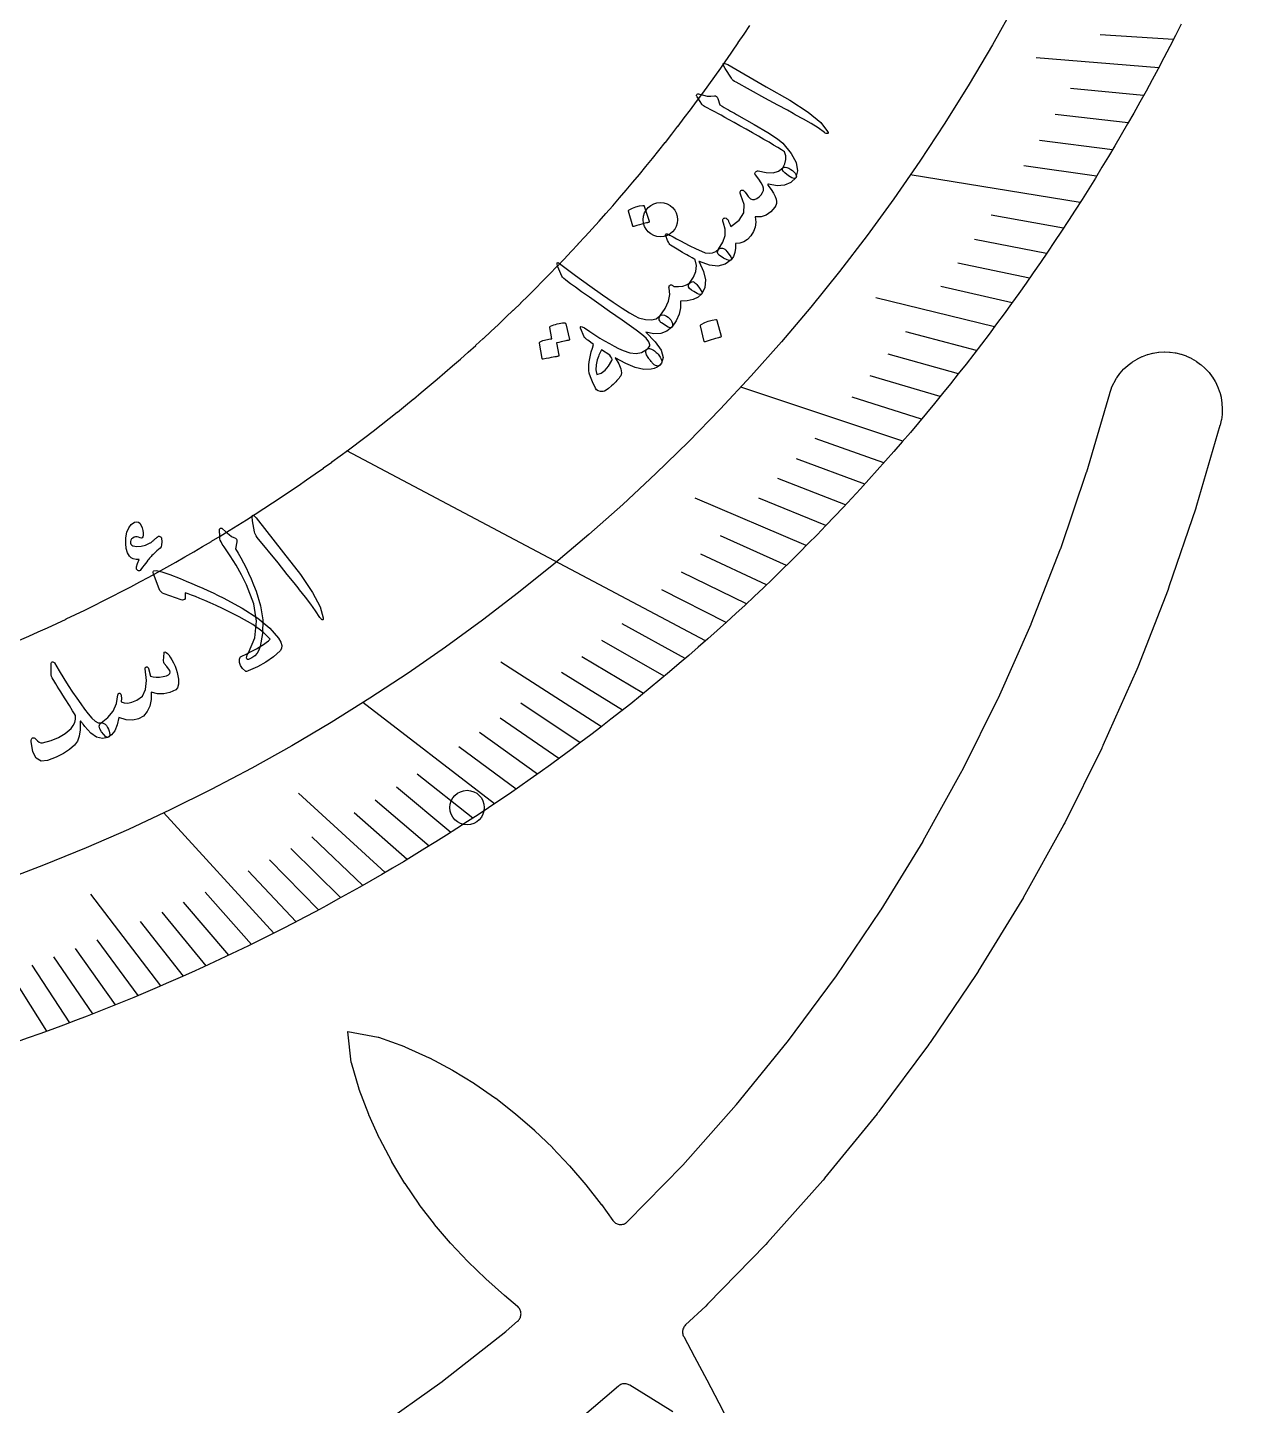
# Model space of a CAD drawing. Header units: millimetres. Extents: x -74 to 74, y -74 to 74.
# Drawn here: x 17.55 to 48.98, y -38.32 to -2.71 of the extents above; entities that cross this region are included whole.
import ezdxf

# ---------------------------------------------------------------- set-up
doc = ezdxf.new("R2010")
doc.units = ezdxf.units.MM
for name, color, linetype in [('CUT_INNER', 6, 'Continuous'), ('ENGRAVE', 7, 'Continuous'), ('ENGRAVE_FINE', 8, 'Continuous'), ('TEXT', 5, 'Continuous')]:
    doc.layers.add(name, color=color, linetype=linetype)

msp = doc.modelspace()

# ---------------------------------------------------------------- linework, layer by layer
at = {"layer": 'CUT_INNER'}
for points in [[(47.3703, -2.626), (47.2231, -2.9162), (47.0742, -3.2055), (46.9234, -3.4939), (46.7709, -3.7813), (46.6167, -4.0678), (46.4606, -4.3534), (46.3029, -4.638), (46.1433, -4.9216), (45.9821, -5.2042), (45.8191, -5.4859), (45.6544, -5.7665), (45.488, -6.0461), (45.3198, -6.3247), (45.15, -6.6023), (44.9784, -6.8788), (44.8052, -7.1543), (44.6303, -7.4286), (44.4536, -7.7019), (44.2754, -7.9742), (44.0954, -8.2453), (43.9138, -8.5153), (43.7305, -8.7842), (43.5456, -9.0519), (43.3591, -9.3186), (43.1709, -9.584), (42.9811, -9.8483), (42.7897, -10.1115), (42.5966, -10.3735), (42.402, -10.6342), (42.2058, -10.8938), (42.0079, -11.1522), (41.8085, -11.4093), (41.6075, -11.6652), (41.405, -11.9199), (41.2009, -12.1733), (40.9952, -12.4255), (40.788, -12.6764), (40.5793, -12.9261), (40.369, -13.1744), (40.1572, -13.4215), (39.9439, -13.6672), (39.7291, -13.9116), (39.5129, -14.1548), (39.2951, -14.3965), (39.0758, -14.637), (38.8551, -14.8761), (38.6329, -15.1138), (38.4092, -15.3502), (38.1841, -15.5851), (37.9576, -15.8187), (37.7296, -16.051), (37.5002, -16.2818), (37.2694, -16.5111), (37.0372, -16.7391), (36.8037, -16.9657), (36.5687, -17.1908), (36.3323, -17.4144), (36.0946, -17.6366), (35.8555, -17.8574), (35.6151, -18.0766), (35.3733, -18.2944), (35.1302, -18.5107), (34.8858, -18.7255), (34.64, -18.9388), (34.393, -19.1506), (34.1446, -19.3609), (33.895, -19.5696), (33.6441, -19.7769), (33.3919, -19.9825), (33.1385, -20.1866), (32.8838, -20.3892), (32.6279, -20.5902), (32.3708, -20.7896), (32.1124, -20.9874), (31.8529, -21.1837), (31.5921, -21.3783), (31.3301, -21.5714), (31.067, -21.7628), (30.8027, -21.9526), (30.5372, -22.1408), (30.2706, -22.3273), (30.0029, -22.5123), (29.734, -22.6955), (29.464, -22.8772), (29.1928, -23.0571), (28.9206, -23.2354), (28.6473, -23.412), (28.373, -23.587), (28.0975, -23.7602), (27.821, -23.9318), (27.5434, -24.1016), (27.2649, -24.2698), (26.9852, -24.4362), (26.7046, -24.6009), (26.423, -24.7639), (26.1403, -24.9252), (25.8567, -25.0847), (25.5721, -25.2425), (25.2866, -25.3985), (25.0001, -25.5528), (24.7126, -25.7053), (24.4242, -25.8561), (24.1349, -26.005), (23.8447, -26.1522), (23.5536, -26.2977), (23.2616, -26.4413), (22.9688, -26.5831), (22.675, -26.7232), (22.3805, -26.8614), (22.085, -26.9978), (21.7888, -27.1324), (21.4917, -27.2652), (21.1938, -27.3961), (20.8951, -27.5253), (20.5956, -27.6526), (20.2954, -27.778), (19.9944, -27.9016), (19.6926, -28.0234), (19.3901, -28.1433), (19.0869, -28.2613), (18.7829, -28.3775), (18.4783, -28.4918), (18.1729, -28.6043), (17.8669, -28.7149), (17.5601, -28.8235), (17.2528, -28.9303)], [(17.3364, -18.5479), (17.5787, -18.4414), (17.5801, -18.4408), (17.8217, -18.3328), (17.8231, -18.3322), (18.0641, -18.2227), (18.0654, -18.2221), (18.3057, -18.1111), (18.3071, -18.1105), (18.5467, -17.9981), (18.5481, -17.9974), (18.787, -17.8835), (18.7883, -17.8829), (19.0265, -17.7675), (19.0279, -17.7668), (19.2654, -17.65), (19.2667, -17.6493), (19.5035, -17.5311), (19.5049, -17.5304), (19.7409, -17.4107), (19.7422, -17.41), (19.9775, -17.2888), (19.9789, -17.2881), (20.2134, -17.1655), (20.2148, -17.1648), (20.4486, -17.0408), (20.4499, -17.0401), (20.6829, -16.9146), (20.6843, -16.9139), (20.9165, -16.787), (20.9178, -16.7862), (21.1493, -16.6579), (21.1506, -16.6572), (21.3813, -16.5274), (21.3826, -16.5267), (21.6125, -16.3955), (21.6138, -16.3948), (21.8429, -16.2622), (21.8442, -16.2614), (22.0724, -16.1275), (22.0738, -16.1267), (22.3012, -15.9913), (22.3025, -15.9905), (22.5291, -15.8538), (22.5304, -15.853), (22.7561, -15.7149), (22.7574, -15.7141), (22.9823, -15.5745), (22.9836, -15.5737), (23.2076, -15.4328), (23.2089, -15.432), (23.432, -15.2897), (23.4333, -15.2889), (23.6556, -15.1453), (23.6569, -15.1444), (23.8783, -14.9994), (23.8796, -14.9986), (24.1, -14.8522), (24.1013, -14.8514), (24.3209, -14.7037), (24.3222, -14.7028), (24.5409, -14.5538), (24.5421, -14.5529), (24.7599, -14.4025), (24.7611, -14.4017), (24.978, -14.2499), (24.9792, -14.2491), (25.1951, -14.096), (25.1964, -14.0951), (25.4113, -13.9407), (25.4126, -13.9398), (25.6266, -13.7842), (25.6278, -13.7833), (25.8409, -13.6263), (25.8421, -13.6253), (26.0542, -13.467), (26.0554, -13.4661), (26.2665, -13.3065), (26.2677, -13.3056), (26.4779, -13.1447), (26.4791, -13.1438), (26.6882, -12.9816), (26.6894, -12.9807), (26.8975, -12.8172), (26.8987, -12.8162), (27.1059, -12.6515), (27.1071, -12.6506), (27.3132, -12.4846), (27.3144, -12.4836), (27.5194, -12.3163), (27.5206, -12.3154), (27.7247, -12.1469), (27.7259, -12.1459), (27.9289, -11.9761), (27.9301, -11.9751), (28.132, -11.8041), (28.1332, -11.8031), (28.3341, -11.6309), (28.3353, -11.6299), (28.5351, -11.4564), (28.5363, -11.4554), (28.7351, -11.2807), (28.7362, -11.2797), (28.9339, -11.1038), (28.9351, -11.1028), (29.1317, -10.9256), (29.1329, -10.9246), (29.3284, -10.7463), (29.3295, -10.7452), (29.524, -10.5657), (29.5251, -10.5647), (29.7184, -10.384), (29.7195, -10.3829), (29.9118, -10.201), (29.9129, -10.2), (30.104, -10.0169), (30.1051, -10.0158), (30.2951, -9.8316), (30.2962, -9.8305), (30.485, -9.6451), (30.4861, -9.644), (30.6738, -9.4575), (30.6749, -9.4564), (30.8615, -9.2687), (30.8625, -9.2676), (31.0479, -9.0788), (31.049, -9.0777), (31.2332, -8.8877), (31.2343, -8.8866), (31.4174, -8.6955), (31.4184, -8.6944), (31.6003, -8.5021), (31.6014, -8.501), (31.7821, -8.3077), (31.7831, -8.3066), (31.9626, -8.1121), (31.9637, -8.111), (32.142, -7.9154), (32.143, -7.9143), (32.3202, -7.7177), (32.3212, -7.7165), (32.4971, -7.5188), (32.4981, -7.5177), (32.6728, -7.3189), (32.6738, -7.3177), (32.8473, -7.1179), (32.8483, -7.1167), (33.0205, -6.9158), (33.0215, -6.9146), (33.1925, -6.7126), (33.1935, -6.7115), (33.3633, -6.5085), (33.3643, -6.5073), (33.5328, -6.3032), (33.5337, -6.302), (33.701, -6.0969), (33.702, -6.0958), (33.868, -5.8896), (33.8689, -5.8885), (34.0337, -5.6813), (34.0346, -5.6801), (34.1981, -5.472), (34.199, -5.4708), (34.3612, -5.2617), (34.3621, -5.2604), (34.523, -5.0503), (34.5239, -5.0491), (34.6835, -4.838), (34.6845, -4.8368), (34.8428, -4.6247), (34.8437, -4.6235), (35.0007, -4.4104), (35.0016, -4.4092), (35.1573, -4.1952), (35.1582, -4.1939), (35.3125, -3.979), (35.3134, -3.9777), (35.4665, -3.7618), (35.4673, -3.7606), (35.6191, -3.5437), (35.6199, -3.5425), (35.7703, -3.3247), (35.7712, -3.3235), (35.9202, -3.1048), (35.9211, -3.1035), (36.0688, -2.8839), (36.0697, -2.8826), (36.216, -2.6621)], [(26.5716, -38.9106), (28.2626, -37.7003), (28.2715, -37.6936), (29.9071, -36.4095), (29.9157, -36.4024), (30.2168, -36.1436), (30.2343, -36.127), (30.2502, -36.1088), (30.2642, -36.0891), (30.2763, -36.0681), (30.2863, -36.0461), (30.2941, -36.0232), (30.2996, -35.9996), (30.3029, -35.9757), (30.3038, -35.9515), (30.3024, -35.9274), (30.2987, -35.9035), (30.2926, -35.88), (30.2844, -35.8573), (30.2739, -35.8355), (30.2614, -35.8148), (30.247, -35.7954), (30.2308, -35.7774), (30.2129, -35.7612), (29.878, -35.485), (29.8744, -35.4819), (29.394, -35.0542), (29.3901, -35.0506), (28.9299, -34.6046), (28.9259, -34.6005), (28.4874, -34.1347), (28.4833, -34.1301), (28.0682, -33.6429), (28.0641, -33.6379), (27.6735, -33.128), (27.6695, -33.1225), (27.3047, -32.5886), (27.301, -32.5827), (26.9632, -32.0237), (26.9597, -32.0174), (26.6503, -31.4318), (26.6471, -31.4251), (26.3683, -30.8111), (26.3652, -30.8037), (26.1209, -30.1585), (26.1178, -30.1494), (25.9173, -29.4641), (25.916, -29.459), (25.9152, -29.4539), (25.8226, -28.6674), (25.8222, -28.6617), (25.828, -28.6624), (26.6072, -28.8036), (26.6123, -28.8048), (26.6172, -28.8063), (27.2887, -29.049), (27.2977, -29.0526), (27.9265, -29.3365), (27.9337, -29.3401), (28.5291, -29.6565), (28.5356, -29.6601), (29.1009, -30.0052), (29.1069, -30.0091), (29.644, -30.381), (29.6496, -30.3851), (30.1598, -30.7823), (30.165, -30.7866), (30.6497, -31.2081), (30.6545, -31.2125), (31.1149, -31.6571), (31.1193, -31.6615), (31.557, -32.128), (31.5608, -32.1323), (31.9773, -32.6193), (31.9807, -32.6234), (32.3778, -33.1294), (32.3806, -33.1332), (32.6783, -33.5436), (32.6934, -33.5625), (32.7103, -33.5798), (32.7288, -33.5954), (32.7487, -33.6092), (32.7698, -33.621), (32.792, -33.6306), (32.815, -33.6381), (32.8386, -33.6433), (32.8626, -33.6462), (32.8868, -33.6468), (32.9109, -33.645), (32.9348, -33.641), (32.9581, -33.6346), (32.9807, -33.626), (33.0024, -33.6153), (33.0229, -33.6025), (33.0421, -33.5878), (33.0598, -33.5713), (34.475, -32.1179), (34.4825, -32.1098), (35.8657, -30.557), (35.8729, -30.5486), (37.1859, -28.936), (37.1927, -28.9273), (38.4328, -27.258), (38.4393, -27.249), (39.6041, -25.5264), (39.6101, -25.5171), (40.6975, -23.7445), (40.703, -23.7349), (41.7107, -21.9159), (41.7158, -21.9061), (42.6418, -20.0441), (42.6465, -20.034), (43.4889, -18.1328), (43.4932, -18.1226), (44.2504, -16.1859), (44.2542, -16.1755), (44.9249, -14.2071), (44.9282, -14.1965), (45.5208, -12.1663), (45.5226, -12.1605), (45.5673, -12.0315), (45.5718, -12.0201), (45.6276, -11.8988), (45.6333, -11.888), (45.7007, -11.7728), (45.7074, -11.7625), (45.7858, -11.6545), (45.7934, -11.6449), (45.882, -11.5451), (45.8906, -11.5364), (45.9885, -11.4457), (45.9979, -11.4378), (46.1043, -11.3572), (46.1144, -11.3503), (46.2281, -11.2805), (46.2389, -11.2746), (46.3589, -11.2162), (46.3702, -11.2114), (46.4954, -11.1651), (46.5071, -11.1615), (46.6362, -11.1277), (46.6482, -11.1252), (46.78, -11.1042), (46.7922, -11.1029), (46.9254, -11.0949), (46.9376, -11.0948), (47.071, -11.0999), (47.0832, -11.101), (47.2154, -11.1192), (47.2275, -11.1214), (47.3573, -11.1525), (47.369, -11.1559), (47.4951, -11.1996), (47.5065, -11.2041), (47.6278, -11.2599), (47.6386, -11.2656), (47.7538, -11.333), (47.7641, -11.3397), (47.8721, -11.4181), (47.8817, -11.4257), (47.9815, -11.5143), (47.9902, -11.5229), (48.0809, -11.6208), (48.0888, -11.6302), (48.1694, -11.7366), (48.1763, -11.7467), (48.2461, -11.8604), (48.252, -11.8712), (48.3104, -11.9912), (48.3152, -12.0025), (48.3615, -12.1277), (48.3651, -12.1394), (48.3989, -12.2685), (48.4014, -12.2805), (48.4224, -12.4123), (48.4237, -12.4245), (48.4317, -12.5577), (48.4318, -12.5699), (48.4267, -12.7033), (48.4256, -12.7155), (48.4074, -12.8477), (48.4052, -12.8598), (48.3734, -12.9925), (48.3718, -12.9985), (47.7688, -15.0643), (47.768, -15.067), (47.749, -15.1271), (47.7481, -15.1298), (47.0536, -17.1684), (47.0527, -17.171), (47.031, -17.2303), (47.03, -17.2329), (46.2457, -19.2387), (46.2447, -19.2413), (46.2204, -19.2996), (46.2193, -19.3021), (45.3468, -21.2712), (45.3457, -21.2737), (45.3188, -21.3308), (45.3176, -21.3333), (44.3586, -23.2617), (44.3574, -23.2642), (44.328, -23.3201), (44.3267, -23.3225), (43.2831, -25.2065), (43.2817, -25.2089), (43.2499, -25.2634), (43.2485, -25.2658), (42.1224, -27.1017), (42.1209, -27.104), (42.0867, -27.1571), (42.0852, -27.1594), (40.8787, -28.9435), (40.8772, -28.9457), (40.8407, -28.9972), (40.839, -28.9995), (39.5546, -30.7283), (39.553, -30.7305), (39.5142, -30.7803), (39.5125, -30.7825), (38.1526, -32.4526), (38.1509, -32.4547), (38.1099, -32.5028), (38.1081, -32.5049), (36.6755, -34.113), (36.6737, -34.1151), (36.6307, -34.1613), (36.6288, -34.1633), (35.1263, -35.7063), (35.1243, -35.7083), (35.0793, -35.7525), (35.0773, -35.7544), (34.5574, -36.243), (34.5399, -36.2612), (34.5244, -36.281), (34.5109, -36.3023), (34.4996, -36.3249), (34.4907, -36.3484), (34.4841, -36.3728), (34.4801, -36.3977), (34.4786, -36.4229), (34.4796, -36.448), (34.4832, -36.473), (34.4893, -36.4975), (34.4978, -36.5212), (34.5086, -36.544), (34.7905, -37.0659), (35.1038, -37.6577), (35.4136, -38.2529), (35.4142, -38.254), (35.7165, -38.8502)], [(34.2262, -38.4847), (33.6553, -38.1355), (33.1159, -37.7993), (33.0946, -37.7875), (33.0722, -37.7777), (33.0491, -37.7702), (33.0253, -37.765), (33.0011, -37.7621), (32.9767, -37.7616), (32.9524, -37.7634), (32.9285, -37.7677), (32.905, -37.7742), (32.8823, -37.783), (32.8605, -37.7939), (32.8399, -37.8069), (32.8207, -37.8219), (31.8234, -38.679)]]:
    msp.add_lwpolyline(points, dxfattribs=at)
at = {"layer": 'ENGRAVE'}
for points in [[(44.7555, -7.2325), (40.3654, -6.523)], [(40.1748, -13.4011), (35.9887, -12.0048)], [(35.0752, -18.5593), (25.8039, -13.6536)], [(18.0482, -28.6496), (12.7539, -20.2455)], [(29.616, -22.7752), (26.2115, -20.1571)], [(23.9128, -26.1179), (21.0601, -23.0022)]]:
    msp.add_lwpolyline(points, dxfattribs=at)
for centre, radius in [((0, 21.2174), 48.9785), ((33.9065, -7.6785), 0.4455), ((28.9093, -22.8709), 0.4455)]:
    msp.add_circle(centre, radius, dxfattribs=at)
at = {"layer": 'ENGRAVE_FINE'}
for points in [[(47.1685, -3.0229), (45.2712, -2.9013)], [(46.7869, -3.7514), (43.6219, -3.4977)], [(46.3967, -4.4692), (44.5052, -4.287)], [(45.9982, -5.1762), (44.1105, -4.9637)], [(45.5917, -5.8723), (43.7084, -5.6298)], [(45.1774, -6.5578), (43.299, -6.2851)], [(44.3264, -7.8966), (42.4597, -7.564)], [(43.8903, -8.55), (42.0302, -8.1876)], [(43.4473, -9.1928), (41.5945, -8.8008)], [(42.9978, -9.8252), (41.1527, -9.4036)], [(42.542, -10.447), (39.4742, -9.6937)], [(42.08, -11.0585), (40.2522, -10.5781)], [(41.6121, -11.6595), (39.7937, -11.15)], [(41.1384, -12.2503), (39.3301, -11.7118)], [(40.6593, -12.8308), (38.8615, -12.2635)], [(39.6851, -13.9614), (37.9103, -13.337)], [(39.1905, -14.5115), (37.4279, -13.8589)], [(38.6912, -15.0517), (36.9413, -14.371)], [(37.6787, -16.1024), (34.802, -14.873)], [(38.1872, -15.582), (36.4506, -14.8734)], [(37.166, -16.6131), (35.4576, -15.8494)], [(36.6491, -17.114), (34.9556, -16.3232)], [(36.1283, -17.6053), (34.4501, -16.7876)], [(35.6036, -18.0871), (33.9414, -17.2426)], [(34.5432, -19.0221), (32.9144, -18.1252)], [(34.0079, -19.4756), (32.3964, -18.5528)], [(32.3824, -20.7806), (29.7846, -19.1135)], [(33.4692, -19.9198), (31.8756, -18.9714)], [(32.9273, -20.3548), (31.3521, -19.381)], [(31.8346, -21.1974), (30.2976, -20.174)], [(31.2839, -21.6052), (29.7667, -20.5574)], [(30.7305, -22.004), (29.2336, -20.9322)], [(30.1745, -22.394), (28.6983, -21.2985)], [(29.055, -23.1477), (27.6216, -22.0057)], [(28.4918, -23.5115), (27.0804, -22.3468)], [(26.789, -24.5516), (24.5487, -22.4983)], [(27.9263, -23.8667), (26.5374, -22.6797)], [(27.3587, -24.2134), (25.9927, -23.0044)], [(26.2174, -24.8814), (24.8984, -23.6297)], [(25.6439, -25.2029), (24.349, -23.9303)], [(24.4915, -25.8211), (23.246, -24.508)], [(25.0686, -25.5161), (23.7982, -24.2231)], [(20.9965, -27.4817), (19.1809, -25.1053)], [(23.3324, -26.4067), (22.1379, -25.0547)], [(22.1673, -26.96), (21.025, -25.5708)], [(22.7506, -26.6874), (21.582, -25.3165)], [(21.5826, -27.2248), (20.467, -25.8176)], [(20.4092, -27.7307), (19.348, -26.2889)], [(19.8207, -27.972), (18.7872, -26.5134)], [(18.6401, -28.4314), (17.6629, -26.9408)], [(19.231, -28.2055), (18.2254, -26.7307)]]:
    msp.add_lwpolyline(points, dxfattribs=at)
at = {"layer": 'TEXT'}
for points in [[(35.5846, -3.7752), (35.5382, -3.6909), (35.5329, -3.6455), (35.5687, -3.6392), (35.6457, -3.6717), (36.6438, -4.2408), (37.2567, -4.5895), (37.7261, -4.8971), (38.0508, -5.1654), (38.2303, -5.3952), (38.24, -5.4211), (38.2421, -5.4396), (38.2366, -5.4506), (38.2234, -5.4541), (38.2074, -5.4531), (38.1894, -5.4478), (38.1694, -5.4382), (38.1474, -5.4243), (37.9816, -5.3084), (37.8003, -5.1933), (37.6036, -5.0788), (37.3917, -4.9647), (37.337, -4.9338), (37.1883, -4.852), (36.9458, -4.7189), (36.6096, -4.5342), (35.8613, -4.1285), (35.8233, -4.1043), (35.7908, -4.0786), (35.7636, -4.0512), (35.742, -4.0222)], [(34.9779, -4.6959), (34.9345, -4.6265), (34.8998, -4.5719), (34.8737, -4.532), (34.8564, -4.5068), (34.8462, -4.4897), (34.8415, -4.4738), (34.8424, -4.4594), (34.8488, -4.4463), (34.8608, -4.4349), (34.8759, -4.4292), (34.894, -4.4291), (34.9152, -4.4348), (35.0177, -4.4643), (35.1166, -4.4821), (35.2117, -4.4879), (35.3032, -4.4819), (35.331, -4.4818), (35.3543, -4.4929), (35.3731, -4.5152), (35.3874, -4.5487), (35.4463, -4.7136), (35.5026, -4.7465), (35.5579, -4.7786), (35.6123, -4.81), (35.6658, -4.8407), (35.7184, -4.8707), (35.77, -4.9), (35.8207, -4.9286), (35.8704, -4.9565), (36.3312, -5.2143), (36.6856, -5.4238), (36.933, -5.5859), (37.0731, -5.7009), (37.2866, -5.9658), (37.4138, -6.2028), (37.4547, -6.4118), (37.4095, -6.5921), (37.4066, -6.5959), (37.4038, -6.5997), (37.4009, -6.6035), (37.3981, -6.6074), (37.3602, -6.6143), (37.3011, -6.5929), (37.221, -6.5432), (37.1197, -6.4651), (37.0845, -6.4332), (37.0648, -6.402), (37.0607, -6.3714), (37.0721, -6.3413), (37.1244, -6.2311), (37.1489, -6.1255), (37.1458, -6.0247), (37.1152, -5.9287), (37.0339, -5.8742), (36.9399, -5.8143), (36.8332, -5.749), (36.7139, -5.6784), (36.5824, -5.6024), (36.4397, -5.5211), (36.2856, -5.4346), (36.1201, -5.3427), (35.9585, -5.2511), (35.813, -5.169), (35.6837, -5.0966), (35.5704, -5.0337), (35.4736, -4.9801), (35.3935, -4.9353), (35.3301, -4.8992), (35.2834, -4.872), (35.0428, -4.7495), (35.0209, -4.735), (35.0028, -4.7212), (34.9885, -4.7082), (34.9779, -4.6959)], [(35.5365, -7.7658), (35.526, -7.7384), (35.5204, -7.7135), (35.5196, -7.6909), (35.5235, -7.6708), (35.532, -7.6543), (35.5447, -7.6428), (35.5617, -7.6363), (35.5829, -7.6347), (35.6055, -7.6398), (35.6264, -7.6534), (35.6457, -7.6754), (35.6634, -7.706), (35.6705, -7.7236), (35.6782, -7.7414), (35.6866, -7.7594), (35.6956, -7.7775), (35.7047, -7.796), (35.7131, -7.8152), (35.7211, -7.835), (35.7284, -7.8556), (35.946, -7.693), (36.0616, -7.5032), (36.0749, -7.2877), (35.986, -7.0473), (35.9748, -7.0204), (35.9682, -6.9962), (35.966, -6.9749), (35.9683, -6.9563), (35.9762, -6.9396), (35.988, -6.9273), (36.0037, -6.9196), (36.0233, -6.9164), (36.0442, -6.919), (36.0639, -6.9288), (36.0824, -6.9459), (36.0998, -6.9702), (36.1395, -7.0317), (36.1755, -7.0799), (36.2078, -7.1149), (36.2365, -7.1365), (36.2867, -7.1553), (36.3403, -7.1535), (36.3973, -7.1312), (36.4577, -7.0882), (36.5124, -7.033), (36.5494, -6.9774), (36.5687, -6.9217), (36.5704, -6.8658), (36.552, -6.802), (36.511, -6.7226), (36.4474, -6.6275), (36.3612, -6.5168), (36.3514, -6.5027), (36.3488, -6.4868), (36.3535, -6.4691), (36.3654, -6.4496), (36.3814, -6.4324), (36.3982, -6.4218), (36.416, -6.4177), (36.4347, -6.4201), (36.6427, -6.4631), (36.8188, -6.4636), (36.963, -6.4217), (37.0749, -6.3375), (37.101, -6.322), (37.1352, -6.3191), (37.1774, -6.3287), (37.2278, -6.3509), (37.2796, -6.3786), (37.3233, -6.4084), (37.3589, -6.4403), (37.3864, -6.4743), (37.4084, -6.5098), (37.42, -6.5407), (37.4213, -6.5668), (37.4123, -6.5883), (37.2803, -6.7168), (37.1175, -6.7891), (36.9243, -6.8049), (36.7011, -6.7642), (36.6897, -6.7618), (36.6835, -6.7641), (36.6826, -6.7712), (36.6868, -6.7829), (36.7659, -6.8982), (36.8272, -6.9973), (36.8708, -7.08), (36.8967, -7.1464), (36.9068, -7.2047), (36.9054, -7.2596), (36.8926, -7.311), (36.8684, -7.3589), (36.763, -7.4778), (36.6429, -7.5587), (36.5085, -7.6015), (36.3601, -7.6062), (36.3728, -7.7412), (36.3575, -7.868), (36.3142, -7.9864), (36.2428, -8.0963), (36.1551, -8.1863), (36.0597, -8.2493), (35.9568, -8.2852), (35.8465, -8.2939), (35.8481, -8.4171), (35.83, -8.5282), (35.7922, -8.6271), (35.7347, -8.7136), (35.6936, -8.7323), (35.6282, -8.7189), (35.5386, -8.6734), (35.4249, -8.5959), (35.3962, -8.5652), (35.3846, -8.5296), (35.39, -8.4891), (35.4125, -8.4437), (35.5231, -8.259), (35.5805, -8.0842), (35.5849, -7.9197), (35.5365, -7.7658)], [(33.083, -7.4546), (33.0823, -7.4465), (33.0848, -7.4383), (33.0905, -7.43), (33.0994, -7.4214), (33.184, -7.3797), (33.2715, -7.3469), (33.362, -7.323), (33.4554, -7.308), (33.467, -7.3087), (33.4762, -7.3124), (33.4827, -7.3191), (33.4867, -7.3288), (33.6184, -7.7208), (33.6196, -7.7323), (33.6145, -7.7414), (33.6031, -7.7479), (33.5853, -7.752), (33.5699, -7.7556), (33.5462, -7.7616), (33.5141, -7.7702), (33.4737, -7.7812), (33.4246, -7.795), (33.3664, -7.8122), (33.2991, -7.8325), (33.2227, -7.856), (33.2115, -7.8582), (33.2033, -7.8569), (33.198, -7.8523), (33.1957, -7.8443)], [(34.1655, -8.3378), (34.1506, -8.3234), (34.1336, -8.298), (34.1144, -8.2617), (34.0932, -8.2144), (34.0745, -8.1676), (34.0599, -8.1296), (34.0493, -8.1004), (34.0426, -8.0799), (34.0454, -8.0543), (34.0592, -8.0427), (34.084, -8.0452), (34.1199, -8.0616), (34.143, -8.0744), (34.1707, -8.0893), (34.2032, -8.1064), (34.2404, -8.1256), (34.2817, -8.1471), (34.3265, -8.1713), (34.3749, -8.1981), (34.4268, -8.2274), (34.6479, -8.3443), (34.8279, -8.4338), (34.9665, -8.496), (35.0637, -8.5313), (35.1631, -8.5454), (35.2544, -8.5355), (35.3376, -8.5016), (35.4125, -8.4437), (35.4335, -8.4267), (35.4568, -8.4162), (35.4823, -8.4121), (35.51, -8.4145), (35.5411, -8.4236), (35.5705, -8.4403), (35.598, -8.4648), (35.6236, -8.497), (35.6849, -8.5766), (35.7238, -8.6393), (35.7404, -8.685), (35.7347, -8.7136), (35.5821, -8.832), (35.3949, -8.8791), (35.1735, -8.8548), (34.9184, -8.7592), (34.9086, -8.7566), (34.9033, -8.757), (34.9023, -8.7604), (34.9056, -8.7668), (35.0191, -9.0145), (35.0689, -9.2352), (35.0551, -9.4287), (34.9781, -9.5945), (34.9636, -9.6082), (34.9449, -9.6144), (34.9221, -9.6129), (34.8951, -9.6037), (34.8604, -9.5862), (34.8179, -9.5624), (34.7675, -9.5326), (34.7094, -9.4965), (34.6586, -9.4548), (34.6339, -9.4109), (34.6353, -9.3648), (34.6626, -9.3166), (34.7648, -9.1652), (34.8232, -9.0141), (34.8379, -8.8639), (34.8089, -8.7146), (34.7985, -8.7034), (34.7719, -8.6859), (34.7292, -8.6622), (34.6702, -8.6323), (34.6337, -8.6138), (34.5896, -8.5899), (34.5379, -8.5605), (34.4785, -8.5256), (34.4116, -8.4857), (34.3371, -8.4411), (34.2551, -8.3918), (34.1655, -8.3378)], [(33.5899, -11.2434), (33.5481, -11.1699), (33.5272, -11.1101), (33.5271, -11.0638), (33.548, -11.0312), (33.5867, -10.9963), (33.6138, -10.9643), (33.6292, -10.935), (33.633, -10.9087), (33.6062, -10.8315), (33.538, -10.7427), (33.4284, -10.6423), (33.2776, -10.5302), (32.9149, -10.2785), (32.5931, -10.0532), (32.3117, -9.8548), (32.0706, -9.6835), (31.8694, -9.5397), (31.7078, -9.4238), (31.5857, -9.336), (31.5029, -9.2764), (31.4502, -9.2347), (31.4086, -9.1975), (31.378, -9.1648), (31.3586, -9.1367), (31.2518, -8.8976), (31.2377, -8.8318), (31.2414, -8.7955), (31.263, -8.7887), (31.3025, -8.8112), (31.7157, -9.1202), (32.0842, -9.3901), (32.4078, -9.6211), (32.6863, -9.8135), (32.9193, -9.968), (33.1064, -10.0856), (33.2475, -10.1665), (33.3425, -10.2107), (33.5211, -10.2593), (33.6728, -10.2682), (33.7974, -10.2374), (33.8945, -10.1671), (33.9255, -10.1452), (33.9641, -10.1383), (34.0102, -10.1463), (34.064, -10.1694), (34.1082, -10.1968), (34.146, -10.2304), (34.1772, -10.2701), (34.2021, -10.316), (34.217, -10.3601), (34.2221, -10.3975), (34.2174, -10.4284), (34.2029, -10.4527), (34.0708, -10.558), (33.9139, -10.6155), (33.7327, -10.6248), (33.5275, -10.586), (33.7741, -10.8359), (33.9244, -11.0532), (33.9781, -11.2379), (33.9352, -11.39), (33.9131, -11.4188), (33.8902, -11.4401), (33.8664, -11.4538), (33.8417, -11.4601), (33.8112, -11.4593), (33.7797, -11.4486), (33.7475, -11.4278), (33.7143, -11.397), (33.6976, -11.3775), (33.6811, -11.3582), (33.6649, -11.3392), (33.6488, -11.3203), (33.6331, -11.3014), (33.6181, -11.2823), (33.6037, -11.263), (33.5899, -11.2434)], [(34.6626, -9.3166), (34.6964, -9.2964), (34.7239, -9.2841), (34.7452, -9.2797), (34.7604, -9.2832), (34.7785, -9.2944), (34.7986, -9.3104), (34.8207, -9.3313), (34.8447, -9.3571), (34.9172, -9.4448), (34.9636, -9.5136), (34.9839, -9.5635), (34.9781, -9.5945), (34.8797, -9.679), (34.7545, -9.7395), (34.6027, -9.7757), (34.4245, -9.7876), (34.4275, -9.9546), (34.391, -10.1219), (34.3151, -10.2892), (34.1997, -10.4562), (34.1817, -10.4691), (34.1601, -10.4731), (34.135, -10.468), (34.1063, -10.4539), (33.9368, -10.3481), (33.9179, -10.3362), (33.9018, -10.3188), (33.8884, -10.2959), (33.8778, -10.2675), (33.873, -10.2417), (33.8737, -10.217), (33.8798, -10.1933), (33.8913, -10.1706), (34.0268, -9.9717), (34.112, -9.7849), (34.1471, -9.6105), (34.1324, -9.4489), (34.1288, -9.4284), (34.1303, -9.4092), (34.1368, -9.3915), (34.1484, -9.3751), (34.1626, -9.3631), (34.1773, -9.3586), (34.1923, -9.3614), (34.2078, -9.3717), (34.2212, -9.383), (34.2337, -9.3918), (34.2452, -9.3982), (34.2558, -9.4021), (34.3787, -9.406), (34.4876, -9.393), (34.5822, -9.3631), (34.6626, -9.3166)], [(34.9442, -10.4176), (34.9439, -10.4093), (34.947, -10.4007), (34.9534, -10.3919), (34.9631, -10.3828), (35.0531, -10.338), (35.1455, -10.3024), (35.2404, -10.2761), (35.3378, -10.259), (35.3498, -10.2596), (35.3589, -10.2633), (35.3653, -10.2702), (35.3689, -10.2803), (35.4813, -10.687), (35.4819, -10.699), (35.4761, -10.7085), (35.4638, -10.7155), (35.4452, -10.7201), (35.4291, -10.724), (35.4042, -10.7306), (35.3706, -10.74), (35.3282, -10.7521), (35.2766, -10.7673), (35.2154, -10.786), (35.1447, -10.8083), (35.0644, -10.8339), (35.0527, -10.8363), (35.0442, -10.8352), (35.039, -10.8305), (35.0371, -10.8222)], [(31.0451, -10.4656), (31.0451, -10.4575), (31.0483, -10.4494), (31.0548, -10.4415), (31.0645, -10.4336), (31.1083, -10.4146), (31.1524, -10.3978), (31.1967, -10.3833), (31.2412, -10.3709), (31.2864, -10.3607), (31.3326, -10.3527), (31.3799, -10.3469), (31.4282, -10.3432), (31.44, -10.3451), (31.4495, -10.3501), (31.4565, -10.3583), (31.4611, -10.3698), (31.5552, -10.7763), (31.5542, -10.7839), (31.5478, -10.7901), (31.5362, -10.7951), (31.5192, -10.7987), (31.506, -10.7996), (31.4861, -10.8026), (31.4594, -10.8077), (31.426, -10.815), (31.3854, -10.8243), (31.3373, -10.8357), (31.2816, -10.8491), (31.2183, -10.8644), (31.285, -11.1835), (31.2851, -11.1952), (31.2791, -11.2039), (31.267, -11.2095), (31.2487, -11.2121), (31.2329, -11.2143), (31.2085, -11.2184), (31.1755, -11.2242), (31.1338, -11.2318), (31.0832, -11.2416), (31.0231, -11.2538), (30.9535, -11.2685), (30.8746, -11.2856), (30.8646, -11.2854), (30.8575, -11.2825), (30.8533, -11.2769), (30.852, -11.2684), (30.7781, -10.8676), (30.7781, -10.8595), (30.7815, -10.8515), (30.788, -10.8435), (30.7978, -10.8357), (30.834, -10.8185), (30.8708, -10.8036), (30.9082, -10.7908), (30.9462, -10.7803), (30.9846, -10.7717), (31.0232, -10.765), (31.062, -10.7601), (31.1011, -10.757)], [(32.9401, -11.0607), (33.1178, -11.1216), (33.2785, -11.1369), (33.422, -11.1068), (33.548, -11.0312), (33.5838, -11.0116), (33.6252, -11.0081), (33.6722, -11.0206), (33.7249, -11.0492), (33.7499, -11.0673), (33.7745, -11.0868), (33.7988, -11.1075), (33.8226, -11.1294), (33.8454, -11.1529), (33.8666, -11.1781), (33.886, -11.205), (33.9039, -11.2337), (33.9302, -11.2838), (33.9448, -11.326), (33.9475, -11.3602), (33.9385, -11.3865), (33.8829, -11.4443), (33.8192, -11.4901), (33.7475, -11.5238), (33.6678, -11.5455), (33.4741, -11.548), (33.2545, -11.4988), (33.0092, -11.3979), (32.7384, -11.2453), (32.832, -11.403), (32.8871, -11.533), (32.904, -11.6352), (32.8825, -11.7094), (32.8611, -11.7399), (32.8374, -11.771), (32.8113, -11.8027), (32.7829, -11.835), (32.7519, -11.8681), (32.7182, -11.9023), (32.6818, -11.9374), (32.6425, -11.9736), (32.5681, -12.0377), (32.5072, -12.0833), (32.46, -12.1106), (32.4265, -12.1196), (32.3564, -12.1185), (32.2995, -12.1029), (32.2559, -12.0728), (32.2255, -12.0283), (32.153, -11.8676), (32.1008, -11.7392), (32.0689, -11.6431), (32.0575, -11.5791), (32.0559, -11.5064), (32.0592, -11.4304), (32.0673, -11.3512), (32.0801, -11.2688), (32.0978, -11.1832), (32.1203, -11.0943), (32.1474, -11.0021), (32.1793, -10.9067), (32.0275, -10.7943), (32.01, -10.78), (31.9941, -10.7667), (31.9795, -10.7544), (31.9664, -10.7431), (31.9552, -10.7325), (31.9462, -10.7221), (31.9395, -10.7119), (31.935, -10.7019), (31.8445, -10.4817), (31.837, -10.448), (31.8513, -10.4352), (31.8876, -10.4433), (31.9459, -10.4725), (32.0787, -10.5666), (32.2092, -10.6547), (32.3376, -10.7366), (32.4637, -10.8124), (32.5873, -10.8824), (32.7079, -10.9472), (32.8255, -11.0066), (32.9401, -11.0607)], [(32.3841, -11.0452), (32.3677, -11.0758), (32.3512, -11.108), (32.3347, -11.1419), (32.3181, -11.1774), (32.3024, -11.2149), (32.2882, -11.2549), (32.2757, -11.2975), (32.2647, -11.3425), (32.2543, -11.3868), (32.2468, -11.4308), (32.242, -11.4744), (32.2402, -11.5177), (32.2414, -11.5603), (32.2459, -11.6021), (32.2537, -11.6432), (32.2648, -11.6834), (32.3751, -11.6425), (32.4766, -11.568), (32.5691, -11.4601), (32.6521, -11.3189), (32.6574, -11.2892), (32.6497, -11.2567), (32.6292, -11.2215), (32.5959, -11.1834)], [(20.9783, -16.1666), (20.9341, -16.2045), (20.8931, -16.2397), (20.8554, -16.2724), (20.821, -16.3026), (20.7902, -16.3303), (20.7634, -16.3558), (20.7407, -16.379), (20.722, -16.4), (20.7037, -16.4222), (20.6817, -16.4495), (20.6562, -16.4816), (20.627, -16.5187), (20.5944, -16.5609), (20.5585, -16.6086), (20.5191, -16.6617), (20.4763, -16.7201), (20.4573, -16.741), (20.4371, -16.7519), (20.416, -16.7526), (20.3938, -16.7433), (20.3642, -16.7073), (20.3614, -16.6481), (20.3853, -16.5659), (20.4357, -16.4607), (20.3514, -16.4565), (20.2809, -16.4408), (20.2241, -16.4137), (20.1812, -16.3751), (20.1294, -16.2866), (20.0973, -16.1776), (20.0847, -16.0481), (20.0914, -15.8982), (20.117, -15.7531), (20.1615, -15.638), (20.2252, -15.5529), (20.308, -15.4975), (20.3639, -15.4839), (20.4122, -15.4931), (20.4531, -15.5252), (20.4864, -15.5801), (20.5118, -15.6455), (20.5286, -15.709), (20.5368, -15.7705), (20.5365, -15.8301), (20.5286, -15.8762), (20.5127, -15.9033), (20.4888, -15.9115), (20.4569, -15.9008), (20.4163, -15.8808), (20.3767, -15.8716), (20.3382, -15.8731), (20.3006, -15.8854), (20.2648, -15.905), (20.2378, -15.9303), (20.2194, -15.9616), (20.2098, -15.9987), (20.2091, -16.0377), (20.2191, -16.0681), (20.2399, -16.09), (20.2715, -16.1034), (20.3726, -16.1211), (20.4809, -16.1154), (20.5964, -16.0862), (20.7189, -16.0334), (20.7287, -16.0274), (20.7394, -16.0199), (20.7508, -16.0111), (20.763, -16.0008), (20.776, -15.9893), (20.7901, -15.9769), (20.8053, -15.9636), (20.8214, -15.9494), (20.8391, -15.9343), (20.8551, -15.9205), (20.8693, -15.908), (20.8817, -15.8968), (20.8927, -15.8871), (20.9028, -15.8789), (20.9119, -15.8723), (20.9199, -15.8672), (20.9365, -15.8602), (20.9523, -15.8583), (20.9673, -15.8616), (20.9814, -15.87), (20.9927, -15.8794), (21.0013, -15.8896), (21.0072, -15.9007), (21.0105, -15.9126), (21.0154, -16.0071), (21.0116, -16.0809), (20.9992, -16.1341), (20.9783, -16.1666)], [(23.5618, -18.7104), (23.529, -18.8012), (23.4818, -18.8806), (23.4203, -18.9487), (23.3444, -19.0054), (23.2962, -19.0299), (23.2584, -19.0417), (23.2311, -19.0406), (23.2142, -19.0267), (23.2072, -19.0004), (23.212, -18.966), (23.2284, -18.9235), (23.2565, -18.8728), (23.4227, -18.4816), (23.4695, -18.0577), (23.3979, -17.6019), (23.2096, -17.1144), (23.0792, -16.8579), (22.9387, -16.6082), (22.7884, -16.3651), (22.6284, -16.1286), (22.582, -16.0601), (22.5487, -16.0035), (22.5284, -15.9588), (22.5211, -15.926), (22.519, -15.8781), (22.5169, -15.8357), (22.5148, -15.7987), (22.5127, -15.7671), (22.511, -15.7409), (22.5097, -15.7198), (22.509, -15.7038), (22.5089, -15.6929), (22.5121, -15.677), (22.5174, -15.6645), (22.5248, -15.6555), (22.5344, -15.65), (22.549, -15.6475), (22.5618, -15.6483), (22.5726, -15.6523), (22.5816, -15.6595), (22.6744, -15.7474), (22.7548, -15.8148), (22.8227, -15.8618), (22.8783, -15.8883), (22.9191, -15.9063), (22.9456, -15.9318), (22.9578, -15.9647), (22.9556, -16.0052), (22.9199, -16.1862), (22.9913, -16.2987), (23.0612, -16.4179), (23.1296, -16.5439), (23.1965, -16.6767), (23.2621, -16.8164), (23.3269, -16.9631), (23.3908, -17.1168), (23.4537, -17.2776), (23.5698, -17.6555), (23.627, -18.0204), (23.6245, -18.3721), (23.5618, -18.7104)], [(23.3636, -15.4573), (23.3529, -15.3617), (23.3652, -15.3177), (23.4008, -15.3255), (23.4596, -15.3849), (24.1652, -16.2917), (24.5988, -16.8477), (24.9153, -17.3112), (25.1132, -17.6831), (25.1916, -17.9639), (25.1906, -17.9915), (25.1855, -18.0094), (25.1762, -18.0175), (25.1627, -18.0157), (25.1483, -18.0087), (25.1337, -17.9969), (25.1188, -17.9804), (25.1038, -17.9591), (24.9947, -17.7888), (24.871, -17.6133), (24.7329, -17.4324), (24.5805, -17.2461), (24.5417, -17.1967), (24.4354, -17.0643), (24.262, -16.8488), (24.0217, -16.5499), (23.4847, -15.8894), (23.4588, -15.8526), (23.4385, -15.8164), (23.4239, -15.7808), (23.4149, -15.7457)], [(23.0651, -18.967), (23.2131, -18.8981), (23.3453, -18.8326), (23.462, -18.7706), (23.563, -18.7124), (23.6487, -18.6581), (23.7197, -18.6079), (23.776, -18.5619), (23.8175, -18.5202), (23.6375, -18.3348), (23.3715, -18.1419), (23.0208, -17.9402), (22.5869, -17.7277), (22.4225, -17.652), (22.2708, -17.5832), (22.1316, -17.5215), (22.0049, -17.4669), (21.8907, -17.4197), (21.7891, -17.3804), (21.7001, -17.349), (21.6235, -17.3256), (21.6237, -17.4647), (21.6056, -17.4915), (21.5822, -17.5065), (21.5536, -17.5098), (21.5197, -17.5012), (21.0807, -17.3486), (21.0358, -17.3262), (20.9985, -17.2963), (20.9686, -17.2591), (20.9462, -17.2144), (20.8062, -16.828), (20.7975, -16.8001), (20.7953, -16.778), (20.7993, -16.7618), (20.8097, -16.7515), (20.8818, -16.7462), (21.0193, -16.7787), (21.2225, -16.8485), (21.4923, -16.9547), (21.6432, -17.0161), (21.7906, -17.0776), (21.9345, -17.1392), (22.0748, -17.2009), (22.2116, -17.2628), (22.3447, -17.3249), (22.4743, -17.3872), (22.6002, -17.4498), (23.0922, -17.7173), (23.497, -17.9786), (23.8127, -18.236), (24.0377, -18.4912), (24.0955, -18.593), (24.1213, -18.6822), (24.115, -18.7586), (24.0765, -18.8224), (23.9039, -18.9766), (23.7087, -19.1144), (23.4911, -19.2355), (23.2513, -19.3394), (23.2287, -19.348), (23.2088, -19.3517), (23.1916, -19.3504), (23.1771, -19.3442), (23.1025, -19.2755), (23.053, -19.2013), (23.0284, -19.1216), (23.0285, -19.0365), (23.0335, -19.0083), (23.0413, -18.9874), (23.0518, -18.9736), (23.0651, -18.967)], [(21.0753, -18.8618), (21.081, -18.8509), (21.0926, -18.8474), (21.1101, -18.8514), (21.1334, -18.8629), (21.1646, -18.8867), (21.1993, -18.9258), (21.2376, -18.9802), (21.2793, -19.0499), (21.3237, -19.1308), (21.3613, -19.2126), (21.3922, -19.2953), (21.4162, -19.3791), (21.4472, -19.5501), (21.451, -19.6826), (21.4277, -19.7766), (21.3772, -19.8319), (21.2252, -19.8998), (21.0688, -19.932), (20.9084, -19.9283), (20.7443, -19.8887), (20.743, -20.0825), (20.7092, -20.2499), (20.6431, -20.3908), (20.5447, -20.5049), (20.4195, -20.5806), (20.271, -20.6125), (20.0997, -20.6006), (19.906, -20.5444), (19.8617, -20.7351), (19.8001, -20.8853), (19.7215, -20.9947), (19.6261, -21.0632), (19.5996, -21.0613), (19.5635, -21.0356), (19.5177, -20.9861), (19.4622, -20.9127), (19.4185, -20.8351), (19.4018, -20.7708), (19.412, -20.7197), (19.4491, -20.6819), (19.6255, -20.5458), (19.7568, -20.3788), (19.8428, -20.1816), (19.8834, -19.9544), (19.8855, -19.942), (19.8894, -19.932), (19.8951, -19.9244), (19.9026, -19.9191), (19.9131, -19.9154), (19.9235, -19.9142), (19.934, -19.9156), (19.9443, -19.9197), (19.9592, -19.9404), (19.9686, -19.9832), (19.9725, -20.0481), (19.9707, -20.1352), (20.0435, -20.1665), (20.1353, -20.1709), (20.2462, -20.1483), (20.376, -20.0985), (20.5147, -19.9898), (20.5969, -19.8178), (20.6224, -19.583), (20.5908, -19.2858), (20.5889, -19.2707), (20.59, -19.2587), (20.5939, -19.2499), (20.6007, -19.2441), (20.6129, -19.2392), (20.6245, -19.2372), (20.6357, -19.2381), (20.6464, -19.2418), (20.6569, -19.2495), (20.6653, -19.2584), (20.6716, -19.2682), (20.6759, -19.2792), (20.7236, -19.4751), (20.7942, -19.4935), (20.872, -19.5015), (20.9572, -19.4991), (21.0495, -19.4863), (21.1349, -19.4647), (21.1948, -19.4385), (21.2292, -19.4077), (21.2381, -19.3724), (21.2259, -19.332), (21.1947, -19.2818), (21.1445, -19.2217), (21.0755, -19.1517), (21.0675, -19.1259), (21.065, -19.0689), (21.0676, -18.9809), (21.0753, -18.8618)], [(19.4491, -20.6819), (19.487, -20.6824), (19.5225, -20.6942), (19.5554, -20.7175), (19.586, -20.7522), (19.617, -20.7983), (19.6411, -20.845), (19.6583, -20.8924), (19.6686, -20.9404), (19.6711, -20.9844), (19.6648, -21.0195), (19.6498, -21.0458), (19.6261, -21.0632), (19.4805, -21.0877), (19.3326, -21.048), (19.1827, -20.9441), (19.0309, -20.7761), (19.0076, -20.7459), (18.9873, -20.7196), (18.9701, -20.6974), (18.9561, -20.6793), (18.9452, -20.6651), (18.9374, -20.655), (18.9328, -20.649), (18.9312, -20.647), (18.9191, -20.6373), (18.9112, -20.6368), (18.9073, -20.6453), (18.9075, -20.6628), (18.9082, -20.859), (18.884, -21.0241), (18.8349, -21.1578), (18.761, -21.2602), (18.6358, -21.3688), (18.4776, -21.4707), (18.2864, -21.5657), (18.0623, -21.6532), (17.8955, -21.6703), (17.7694, -21.5947), (17.6841, -21.4269), (17.6389, -21.1672), (17.6391, -21.1336), (17.6452, -21.1063), (17.6572, -21.0856), (17.6749, -21.0712), (17.6957, -21.0647), (17.7166, -21.0677), (17.7376, -21.08), (17.7589, -21.1019), (17.8041, -21.1484), (17.8487, -21.1794), (17.8925, -21.1948), (17.9355, -21.1947), (18.1535, -21.1387), (18.349, -21.0582), (18.5218, -20.9534), (18.6714, -20.8248), (18.7289, -20.7526), (18.7666, -20.6724), (18.7845, -20.5844), (18.7827, -20.4885), (18.7634, -20.4514), (18.7129, -20.3676), (18.6312, -20.2369), (18.5185, -20.0594), (18.459, -19.964), (18.4055, -19.8778), (18.3581, -19.8006), (18.3167, -19.7327), (18.2813, -19.6745), (18.2518, -19.6267), (18.2283, -19.5894), (18.2107, -19.5626), (18.187, -19.5201), (18.1704, -19.4808), (18.1609, -19.4448), (18.1584, -19.4121), (18.1588, -19.3698), (18.1592, -19.3305), (18.1596, -19.294), (18.16, -19.2604), (18.1602, -19.2297), (18.1599, -19.2022), (18.1592, -19.1777), (18.1579, -19.1563), (18.1586, -19.1384), (18.1634, -19.1244), (18.1724, -19.1143), (18.1857, -19.108), (18.203, -19.1072), (18.2182, -19.1112), (18.2312, -19.1201), (18.242, -19.1338), (18.3657, -19.3401), (18.4852, -19.5345), (18.6005, -19.7169), (18.7117, -19.8874), (18.8185, -20.0462), (18.9206, -20.1933), (19.0178, -20.3287), (19.1104, -20.4525), (19.2052, -20.5641), (19.2932, -20.6395), (19.3746, -20.6788), (19.4491, -20.6819)]]:
    msp.add_lwpolyline(points, close=True, dxfattribs=at)

doc.saveas('drawing.dxf')
